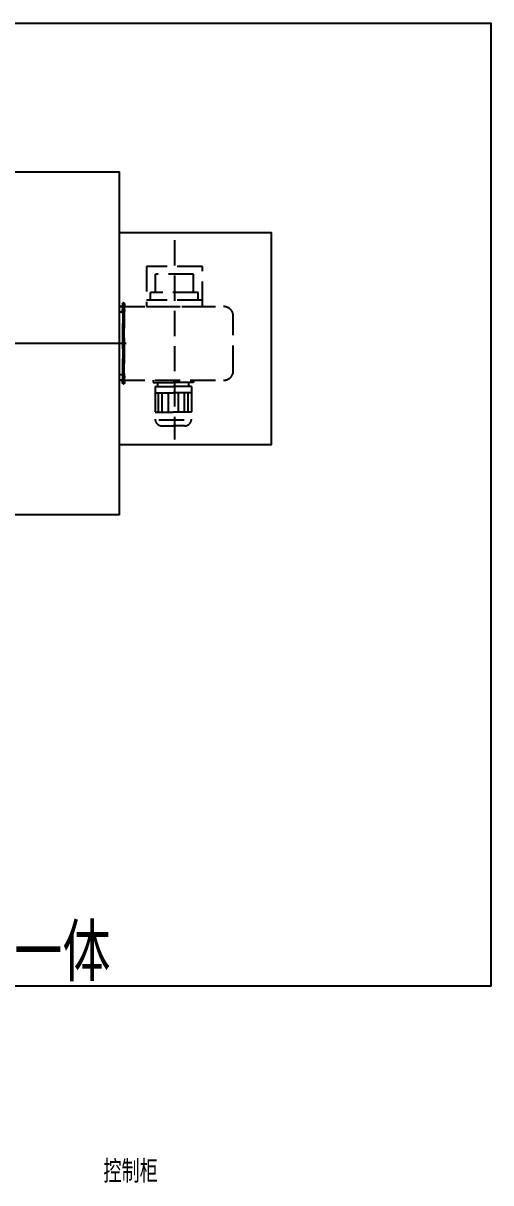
# Model space of a CAD drawing. Header units: millimetres. Extents: x -68052 to -33486, y 712065 to 715598.
# Drawn here: x -34645 to -33486, y 712723 to 715598 of the extents above; entities that cross this region are included whole.
import ezdxf

# ---------------------------------------------------------------- set-up
doc = ezdxf.new("R2010")
doc.units = ezdxf.units.MM
doc.header["$LTSCALE"] = 1000
doc.linetypes.add('DASH', pattern=[0.35, 0.25, -0.1])
for name, color, linetype in [('__水系统-制冷机房水管', 2, 'CONTINUOUS'), ('！冷热源机房设备', 4, 'CONTINUOUS'), ('！！！风系统-空调风管', 4, 'CONTINUOUS')]:
    doc.layers.add(name, color=color, linetype=linetype)
doc.styles.add('Dfshz-1', font='', dxfattribs={"width": 0.67, "height": 200})
doc.styles.add('样式 1', font='cai_romans.shx', dxfattribs={"width": 0.8, "height": 600, "bigfont": 'hztxt.shx'})
doc.styles.get('Dfshz-1').set_extended_font_data('SimSun')

# ---------------------------------------------------------------- blocks, each defined once
blk = doc.blocks.new('wwe')
at = {"layer": '！冷热源机房设备', "color": 4}
for p, q in [((-36785.4, 716110.9), (-33835.4, 716110.9)), ((-33835.4, 714410.9), (-33835.4, 716110.9)), ((-33802.3, 715260.9), (-36845.3, 715260.9)), ((-33835.4, 714410.9), (-36785.4, 714410.9))]:
    blk.add_line(p, q, dxfattribs=at)
at = {"layer": '！冷热源机房设备', "color": 4, "linetype": 'DASH', "ltscale": 0.5}
for p, q in [((-33563.5, 715772.7), (-33563.5, 714785.4)), ((-33468.3, 715604.3), (-33657.1, 715604.3)), ((-33657.1, 715513.3), (-33657.1, 715604.3)), ((-33468.3, 715513.3), (-33468.3, 715604.3)), ((-33817.1, 715461.9), (-33820, 715461.9)), ((-33820, 715059.9), (-33820, 715461.9)), ((-33817.1, 715059.9), (-33817.1, 715461.9)), ((-33815.7, 715461.9), (-33812.8, 715461.9)), ((-33815.7, 715461.9), (-33815.7, 715059.9)), ((-33812.8, 715461.9), (-33812.8, 715059.9)), ((-33425.1, 715475), (-33701.9, 715475)), ((-33445.9, 715513.3), (-33682.7, 715513.3)), ((-33682.7, 715475), (-33682.7, 715513.3)), ((-33445.9, 715475), (-33445.9, 715513.3)), ((-33835.4, 715443.6), (-33319.5, 715443.6)), ((-33820, 715443.6), (-33835.4, 715443.6)), ((-33820, 715416.7), (-33835.4, 715416.7)), ((-33826.2, 715426.3), (-33805.7, 715426.3)), ((-33824.7, 715453.2), (-33806.6, 715453.2)), ((-33817.1, 715434.9), (-33820, 715434.9)), ((-33820, 715434.9), (-33820, 715086.4)), ((-33817.1, 715434.9), (-33817.1, 715086.4)), ((-33815.7, 715434.9), (-33812.8, 715434.9)), ((-33815.7, 715086.4), (-33815.7, 715434.9)), ((-33812.8, 715086.4), (-33812.8, 715434.9)), ((-33271.5, 715126.2), (-33271.5, 715395.6)), ((-33820, 715104.7), (-33835.4, 715104.7)), ((-33835.4, 715078.2), (-33319.5, 715078.2)), ((-33820, 715078.2), (-33835.4, 715078.2)), ((-33826.2, 715068.6), (-33805.7, 715068.6)), ((-33824.7, 715095.1), (-33806.6, 715095.1)), ((-33817.1, 715086.4), (-33820, 715086.4)), ((-33817.1, 715059.9), (-33820, 715059.9)), ((-33815.7, 715086.4), (-33812.8, 715086.4)), ((-33815.7, 715059.9), (-33812.8, 715059.9)), ((-33669.2, 715078.2), (-33669.2, 715067.1)), ((-33669.2, 715067.1), (-33569.1, 715067.1)), ((-33645.4, 715046.9), (-33645.4, 715067.1)), ((-33469, 715067.1), (-33569.1, 715067.1)), ((-33492.8, 715046.9), (-33492.8, 715067.1)), ((-33469, 715078.2), (-33469, 715067.1)), ((-33659.1, 715046.9), (-33659.1, 714886)), ((-33659.1, 715046.9), (-33569.1, 715046.9)), ((-33659.1, 715015.4), (-33569.1, 715015.4)), ((-33642, 714919.7), (-33642, 715015.4)), ((-33624.1, 714919.7), (-33624.1, 715015.4)), ((-33593.1, 714919.7), (-33593.1, 715015.4)), ((-33479.1, 715046.9), (-33569.1, 715046.9)), ((-33479.1, 715015.4), (-33569.1, 715015.4)), ((-33542.5, 714919.7), (-33542.5, 715015.4)), ((-33514.1, 714919.7), (-33514.1, 715015.4)), ((-33496.1, 714919.7), (-33496.1, 715015.4)), ((-33479.1, 715046.9), (-33479.1, 714886)), ((-33659.1, 714919.7), (-33569.1, 714919.7)), ((-33479.1, 714919.7), (-33569.1, 714919.7)), ((-33640.4, 714882.5), (-33497.3, 714882.5)), ((-33625.4, 714852.3), (-33569.1, 714852.3)), ((-33512.8, 714852.3), (-33569.1, 714852.3))]:
    blk.add_line(p, q, dxfattribs=at)
at = {"layer": '！冷热源机房设备', "color": 4}
blk.add_lwpolyline([(-38428.8, 716848.5), (-31995.3, 716848.5), (-31995.3, 712075), (-38428.8, 712075)], close=True, dxfattribs=at)
at = {"layer": '！冷热源机房设备', "ltscale": 0.005}
blk.add_lwpolyline([(-33835.4, 715811.1), (-33083.6, 715811.1), (-33083.6, 714758.1), (-33835.4, 714758.1)], close=True, dxfattribs=at)
at = {"layer": '！冷热源机房设备', "color": 4, "linetype": 'DASH', "ltscale": 0.5}
blk.add_lwpolyline([(-33425.1, 715443.6), (-33425.1, 715642.6), (-33701.9, 715642.6), (-33701.9, 715443.6)], close=True, dxfattribs=at)
for centre, radius, start, end in [((-33319.5, 715395.6), 48, 0, 90), ((-33319.5, 715126.2), 48, 270, 0), ((-33625.4, 714886), 33.7, 180, 270), ((-33512.8, 714886), 33.7, 270, 0)]:
    blk.add_arc(centre, radius, start, end, dxfattribs=at)
at = {"layer": '！冷热源机房设备', "color": 4, "ltscale": 500, "style": 'Dfshz-1', "width": 0.7}
blk.add_text('锅炉房换热站一体', height=250, dxfattribs=at).set_placement((-35789.6, 712125.5))
at = {"layer": '！！！风系统-空调风管', "color": 4, "style": '样式 1', "width": 0.8}
blk.add_text('控制柜', height=112.5, dxfattribs=at).set_placement((-33915.4, 711099.4))

msp = doc.modelspace()

# ---------------------------------------------------------------- block references
at = {"layer": '__水系统-制冷机房水管', "color": 9, "xscale": 0.5, "yscale": 0.5, "zscale": 0.5}
msp.add_blockref('wwe', (-17488.2, 357173.5), dxfattribs=at)

doc.saveas('drawing.dxf')
